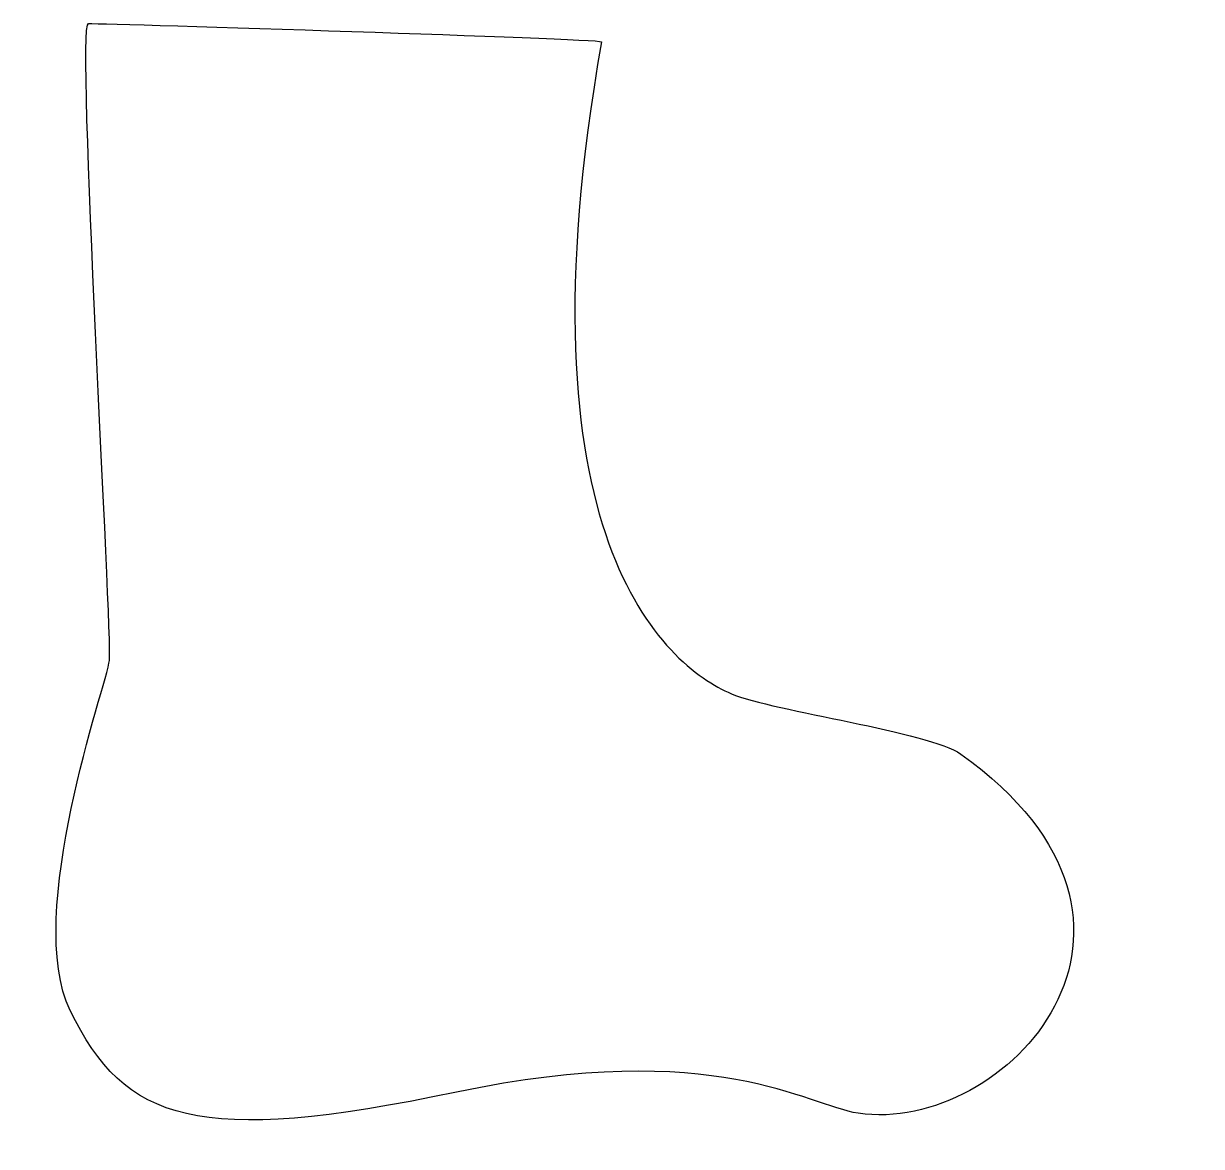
# Model space of a CAD drawing. Header units: centimetres. Extents: x -4.7 to 5.6, y -5 to 4.8.
import ezdxf

# ---------------------------------------------------------------- set-up
doc = ezdxf.new("R2010")
doc.units = ezdxf.units.CM
doc.header["$MEASUREMENT"] = 0
doc.layers.add('Camada 1', color=7, linetype='Continuous')

msp = doc.modelspace()

# ---------------------------------------------------------------- linework, layer by layer
at = {"layer": 'Camada 1'}
msp.add_open_spline([(-4.17617, 4.80518), (-4.282, 4.80518), (-3.9645, -0.56586), (-3.99096, -0.77753), (-3.99096, -0.77753), (-4.01742, -0.9892), (-4.74415, -3.00551), (-4.33492, -3.8467), (-4.33492, -3.8467), (-3.85867, -4.82566), (-3.22367, -5.03733), (-0.94825, -4.56108), (-0.94825, -4.56108), (1.32717, -4.08483), (2.12512, -4.67938), (2.57071, -4.74629), (2.57071, -4.74629), (3.85246, -4.93883), (5.57963, -3.10145), (3.47029, -1.59775), (3.47029, -1.59775), (3.19608, -1.40225), (1.83173, -1.22516), (1.45946, -1.06858), (1.45946, -1.06858), (0.87589, -0.82313), (-0.44554, 0.30725), (0.32175, 4.64642), (0.32175, 4.64642), (0.26883, 4.67289), (-3.9645, 4.80518), (-4.17617, 4.80518)], degree=3, knots=[0, 0, 0, 0, 0.11111111, 0.11111111, 0.11111111, 0.11111111, 0.22222222, 0.22222222, 0.22222222, 0.22222222, 0.33333333, 0.33333333, 0.33333333, 0.33333333, 0.44444444, 0.44444444, 0.44444444, 0.44444444, 0.55555556, 0.55555556, 0.55555556, 0.55555556, 0.66666667, 0.66666667, 0.66666667, 0.66666667, 0.77777778, 0.77777778, 0.77777778, 0.77777778, 1, 1, 1, 1], dxfattribs=at)

doc.saveas('drawing.dxf')
